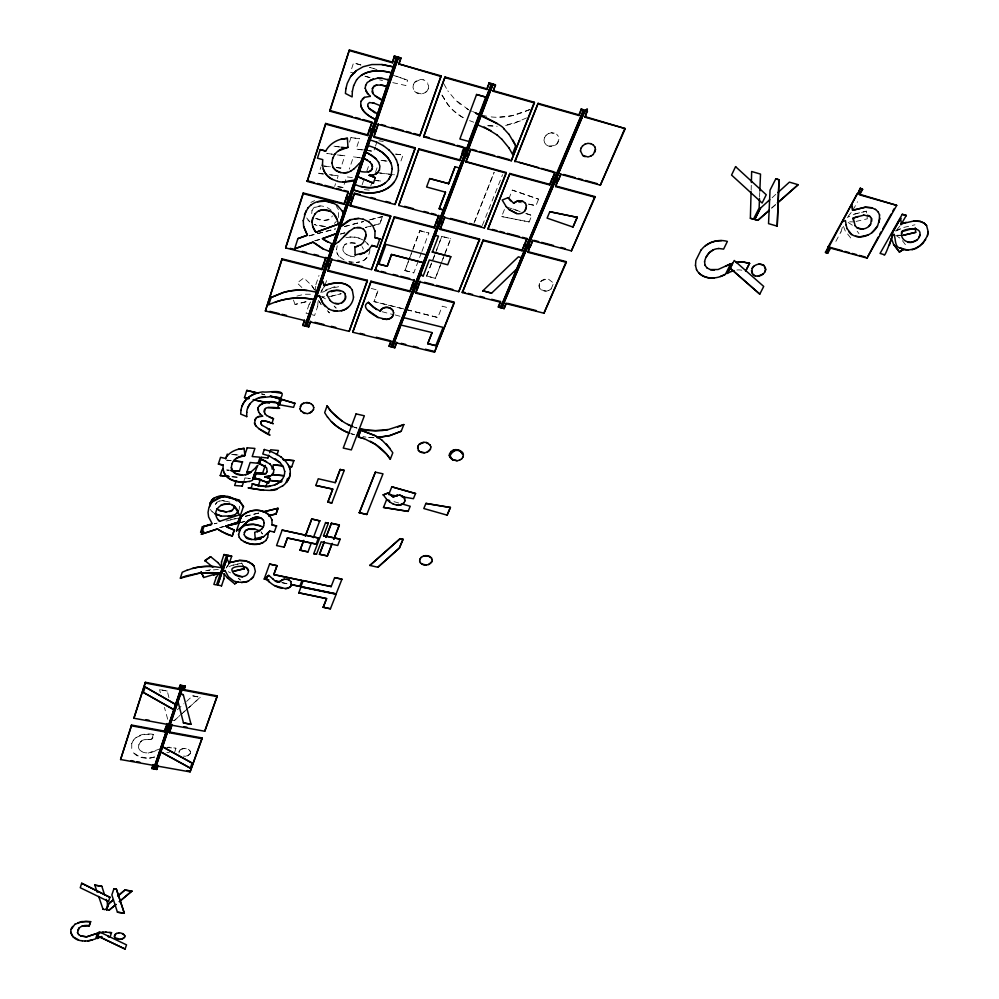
<?xml version="1.0" encoding="UTF-8"?>
<svg xmlns="http://www.w3.org/2000/svg" width="999" height="999" viewBox="0 0 999 999"><rect width="100%" height="100%" fill="white"/><g stroke="black" fill="none" stroke-linecap="round" stroke-linejoin="round"><path stroke-width="0.75" stroke-dasharray="5 3.75" d="M229.246 563.324L226.124 568.044L231.968 565.347L241.858 563.149L231.955 565.496M250.15 478.446L244.93 477.947L250.137 478.596M751.161 190.285L751.298 183.928M239.635 506.218L239.098 509.552M237.375 477.185L230.232 476.635L237.375 477.185L236.463 480.057M218.331 569.38L207.155 570.604M759.577 197.228L759.715 192.47M215.459 504.47L216.883 502.172L215.459 504.32L215.347 506.655M188.961 707.492L200.262 697.265L192.645 695.828L184.977 702.884M192.645 695.828L200.25 697.414M180.082 750.062C183.067 747.414 188.861 747.914 190.547 751.797C189.373 749.1 184.865 747.739 181.793 749.063M179.046 752.884L179.146 751.323M166.596 747.427L176.024 748.276L173.776 747.876M171.528 720.092L174.301 720.604L179.945 715.409M167.27 691.046L159.54 689.597L167.27 691.046L169.118 698.376M167.682 719.23L164.435 707.379M190.547 751.797L190.434 753.508L187.762 755.906M140.584 741.895C144.38 736.55 154.033 743.468 153.396 734.377C146.391 733.154 137.912 734.065 133.416 740.234M151.736 739.435L153.396 734.377M315.359 291.271L315.871 284.503M317.682 306.493L318.194 299.812L321.091 304.345M311.975 210.564L311.725 213.586M343.181 247.128L342.894 250.187L344.205 252.759M138.849 744.73L138.511 747.776L139.66 750.112C144.268 754.582 151.436 752.959 156.556 750.324M413.411 84.54L412.999 87.45L413.898 90.31M428.321 88.861L428.708 85.864L425.911 80.981M131.743 743.456L131.743 750.274M338.424 217.557L338.698 210.652M337.237 245.754L336.451 249.925L337.237 245.617M544.517 137.562L543.98 140.297L544.705 142.994M369.917 249.575C369.705 256.78 363.636 262.537 356.468 262.6M556.955 144.043L559.09 138.911L558.366 136.239M539.348 283.304L539.56 288.137M840.996 232.005L842.944 225.025L845.316 231.106L851.26 238.624M360.839 64.91L353.534 62.862L350.524 72.24L354.895 73.327M323.326 174.038L318.868 173.489L320.954 166.958M334.665 186.413L335.539 183.654M337.3 178.521L338.174 175.749L329.258 174.65M336.288 167.607L340.771 168.144L344.855 155.769L337.375 154.808M349.475 142.133L350.949 137.562L359.603 138.774L350.949 137.562M244.006 480.806L244.93 477.947M343.144 187.475L336.064 186.451L343.144 187.475L346.69 176.835L355.519 178.034M359.353 157.605L353.434 156.868L349.3 169.093M362.05 149.862L356.106 149.101L359.59 138.636M309.153 304.258L306.094 313.249L309.028 313.961M315.871 284.64L318.993 275.474M311.763 314.635L314.598 315.472L317.682 306.356M324.912 285.339L327.61 277.635M362.137 184.877L363.624 180.394M366.77 171.279L369.118 164.473M366.483 150.437L373.701 151.373L375.075 147.253M375.537 146.054L376.898 141.933M370.754 185.951L372.265 181.631M375.437 172.527L377.797 165.597M392.744 82.63L405.844 85.527L407.642 80.207L392.295 74.825M174.276 753.296L176.036 748.126M395.704 154.058L403.084 154.995L400.312 162.762M369.255 219.942L382.417 216.483L379.882 223.751L365.297 227.585M382.417 216.483L379.882 223.751L365.284 227.447M403.908 308.928L374.001 301.498L378.171 290.147L374.013 301.648L403.921 309.078M421.341 252.859L413.811 272.864L404.957 270.617L412.425 250.562M412.962 249.138L419.892 230.644L428.871 232.979L421.89 251.573M404.957 270.617L412.437 250.699M412.962 249.275L419.892 230.644M444.692 254.333L435.352 278.334L426.598 276.111L435.839 251.923M436.388 250.499L441.833 236.351L450.711 238.661L445.229 252.922M426.598 276.111L434.765 254.895M435.314 253.471L441.833 236.351M435.352 278.334L450.711 238.661M473.988 223.127L494.093 172.352M474.575 221.803L494.105 172.49M406.718 309.765L437.837 317.507L442.245 306.181L449.051 308.017M482.342 225.449L502.572 174.65M525.986 213.449L531.793 215.422L529.158 221.94L501.635 216.558L504.495 209.34M508.866 198.776L512.3 190.11L538.661 199.201L512.3 190.11M528.683 204.221L535.963 205.657L538.636 199.063M131.731 743.606L133.429 740.072M835.863 241.396L840.946 231.868M853.021 210.015L857.504 201.798M138.836 744.879L140.597 741.745L143.544 739.822L151.748 739.285M413.424 84.678C415.384 78.534 424.687 77.647 427.822 83.292M428.309 88.724L426.773 91.446L424.275 93.207M311.975 210.714L313.674 207.829C319.068 204.146 326.586 206.256 331.206 210.24M309.153 304.395L310.627 301.948M343.181 247.265L344.892 244.468L347.802 242.969L355.457 243.107M324.463 286.638C312.075 301.386 334.141 283.454 338.686 286.701L327.422 289.26L320.716 292.457L324.463 286.788M315.884 218.381L323.926 220.604L327.672 220.192L330.669 218.681L332.405 215.859M544.542 137.7L546.091 135.152M558.503 141.508C556.555 146.041 550.337 148.102 546.366 144.892M179.133 751.473L180.095 749.912M190.434 753.358L187.775 755.756L183.441 756.28M226.124 568.044L229.233 563.473M551.111 289.023L553.084 284.34L552.41 282.08M848.051 216.446L852.222 211.239M896.652 230.007L900.024 225.861M177.322 709.789L183.891 703.721M334.353 223.376L336.351 221.428M181.069 714.397L185.589 710.364M186.713 709.365L200.262 697.265M174.301 720.604L182.193 713.536M183.329 712.537L187.837 708.503M772.127 197.752L776.71 193.481M771.665 207.992L776.26 203.921M771.715 208.129L776.31 204.058M367.008 257.63L364.011 260.252L356.468 262.462M314.635 290.122L311.7 285.539L303.846 277.922L297.165 282.954L304.458 289.997M414.935 82.118L420.367 79.545L423.339 79.833M426.76 91.309C423.226 95.005 416.458 94.942 413.886 90.172M546.116 135.29L548.526 133.491M540.859 281.306L545.879 279.146M548.801 290.509L551.086 288.886M136.064 737.524L143.656 734.365L153.384 734.527M526.548 117.919L513.411 123.626L505.656 125.462M216.87 502.322L219.418 500.961M310.939 202.397L314.635 200.612M895.741 230.869L903.158 227.572L914.947 224.8M895.791 231.006L903.221 227.71M529.945 109.428C517.345 115.11 503.296 118.844 489.41 116.658M529.97 109.565L511.525 115.884L497.302 117.208M160.527 748.688L148.289 753.059M520.367 120.929L505.631 125.325M554.482 145.579L548.776 146.091M548.551 133.629L551.386 132.717L556.693 134.328M309.19 235.752L335.452 228.846M344.393 226.486L363.411 221.478M309.19 235.889L335.452 228.983M344.393 226.623L363.411 221.628M370.729 219.693L382.43 216.621M314.86 240.697L320.891 239.111M340.497 233.953L344.867 232.804M314.872 240.834L320.891 239.248M340.497 234.103L344.88 232.942M548.776 290.372C544.93 292.507 539.298 290.372 538.848 285.739C539.073 281.031 544.243 277.997 548.576 279.37M296.878 296.104L304.37 294.23L311.863 294.268M329.183 296.691L341.183 293.706L329.183 296.828M856.031 221.428L867.332 218.818L866.42 211.189L854.57 213.986M217.22 523.051L214.248 523.776L217.208 523.201M230.557 519.817L236.476 518.381M245.329 516.233L260.177 512.637M226.099 521.041L237.962 518.169M245.329 516.383L260.177 512.787M219.83 527.472L224.263 526.398M240.472 522.465L244.917 521.391M219.817 527.622L224.251 526.548M240.459 522.614L244.905 521.54M306.193 301.773L295.03 304.445L306.193 301.636M205.657 570.804L211.676 569.418M154.495 756.955C146.691 759.577 135.752 758.129 131.756 750.124M149.613 758.191L154.483 757.105M345.916 237.612L353.858 236.775L361.101 238.636M320.342 205.981L313.674 207.829M219.418 501.111L222.69 500.586L229.857 502.147M323.913 220.467L330.669 218.681M167.707 747.264L169.942 747.24M324.687 296.828L321.69 296.691L325.474 298.726M854.669 221.903L847.152 221.766L852.721 225.449M897.127 235.252L900.087 235.252M897.177 235.389L903.108 235.389M349.9 236.9L357.467 237.512L364.51 240.647M368.843 437.4L374.288 437.599M368.843 437.55L374.3 437.749M183.454 756.131L185.652 756.243M487.899 125.649L495.604 126.061M487.912 125.787L497.165 126.274M546.091 291.071L541.158 289.81M348.901 261.8L353.434 262.2M348.901 261.95L351.923 262.213M324.151 226.273L314.223 224.425M325.699 226.548L317.982 225.861L314.223 224.563M421.316 93.894L415.784 92.358M551.411 132.855L554.233 133.117M226.473 469.967L229.345 470.242L226.473 470.117M233.042 454.483L238.811 455.069M231.606 454.495L238.811 455.219M226.748 460.114L231.056 460.551M226.736 460.264L231.044 460.701M378.833 140.772L383.241 141.421M222.69 500.736L228.671 501.91M321.366 165.672L330.319 166.746M336.288 167.47L340.771 168.144M324.35 166.171L330.319 166.883M146.728 758.104L139.435 756.643L133.441 752.809M362.325 158.104L353.434 156.868M375.674 180.419L381.531 181.144L375.686 180.557M330.756 174.962L338.174 175.749M387.05 161.089L379.695 160.165L387.063 161.226M376.898 172.577L394.48 174.775M379.832 173.077L394.493 174.912M318.856 173.351L323.314 173.901M333.978 146.191L341.483 147.14L332.48 146.129M395.716 154.196L403.084 154.995M363.524 149.925L356.106 149.101M366.471 150.3L373.701 151.373M326.91 153.459L335.889 154.62L326.91 153.596M337.387 154.945L344.855 155.769M350.874 256.156L354.795 256.843M355.457 243.244L351.461 242.682L344.892 244.468M363.012 436.6L365.984 437.1M528.658 204.083L535.963 205.657M518.481 202.21L521.391 202.785M281.98 582.579L289.385 584.115M281.98 582.729L289.385 584.253M379.645 79.858L382.567 80.607M482.567 115.335L486.688 116.209M261.626 393.868L264.598 394.555M261.626 394.018L264.585 394.705M406.705 309.628L437.837 317.507M382.03 311.713L393.768 314.747M395.217 314.972L401.099 316.558M371.241 288.411L378.184 290.284M404.957 270.479L413.811 272.864M426.585 275.974L435.339 278.197M419.905 230.781L428.883 233.117M441.845 236.488L450.724 238.798M365.085 76.174L372.365 78.209M365.097 76.311L372.377 78.347M373.988 68.606L369.605 67.383L376.923 69.568M360.851 65.047L353.534 62.862M394.006 501.66L399.887 503.334M354.008 427.097L356.918 427.947M354.008 427.247L356.918 428.096M351.373 433.728L354.32 434.602M351.386 433.878L354.333 434.74M512.912 208.991L520.167 211.463M507.117 207.143L520.192 211.601M526.011 213.586L531.793 215.422M392.307 74.962L407.642 80.207M477.147 113.486L469.792 110.302M479.77 114.535L469.805 110.439M469.58 120.629L473.726 122.215M346.915 254.683L350.886 256.293M315.884 218.519L319.93 220.03M228.284 571.715L230.569 572.902M548.551 279.233L552.435 282.218M466.321 108.479L468.631 109.69M468.643 109.828L455.257 99.738M321.69 296.84L325.487 298.863M344.093 259.94L339.048 256.343L337.15 253.359M895.641 235.252L901.098 238.898L907.129 246.965M212.2 511.713L214.822 513.598M139.66 749.962L141.933 751.673M344.205 252.61L346.928 254.832M238.249 578.159L240.397 580.057L238.249 578.309M307.892 220.067L309.802 221.716M309.802 221.865L305.931 216.995M364.498 240.509L369.23 245.991M460.339 104.383L455.269 99.863L447.814 90.847M327.31 310.689L329.508 312.912L327.31 310.826M334.116 306.019L336.163 308.142L334.116 306.156M556.668 134.191L558.391 136.364M544.68 142.857L546.391 145.03M210.339 509.49L212.188 511.85M857.179 231.256L858.99 233.641M261.139 531.88L262.462 534.04L261.139 532.03M336.451 206.431L338.436 209.553M311.7 285.389L314.623 289.985M321.091 304.483L318.194 299.812M339.048 256.481L337.163 253.496L336.451 249.787M367.332 243.107L368.606 245.117M443.981 84.041L447.827 90.984M362.088 246.641L363.486 249.25M442.033 95.242L447.989 104.808A59.653 54.458 -17.2 0 0 465.434 118.943M442.02 95.105L447.977 104.67A59.653 54.458 -17.2 0 0 465.409 118.806M241.858 563.149L243.107 565.921M866.42 211.189L854.632 214.123L847.214 217.457M293.444 300.05L295.03 304.445M159.54 689.597L160.352 692.707M529.158 221.94L501.635 216.558M369.243 190.135L360.639 189.223M736.875 270.005A14.923 11.976 -20.9 0 1 742.057 270.254M166.833 752.497A11.963 8.004 2.5 0 1 169.306 752.422"/><path stroke-width="1.5" d="M287.462 537.999L316.134 544.093L287.462 537.999L284.103 547.177L276.573 545.579L282.143 530.107L318.456 538.011L282.143 530.107M327.997 257.904L326.348 263.711L324.101 263.311L325.899 258.067L285.726 247.914L285.726 247.215L303.234 192.982L344.168 203.671A1.311 0.649 20.6 0 0 344.193 204.358L303.234 193.669L303.234 192.982M286.238 482.017L287.512 478.459M284.103 547.177L287.462 537.849M281.281 399.238L279.395 404.895L281.281 399.238L294.98 403.359L281.281 399.375M270.329 396.054L280.02 399.013L270.329 396.191M273.251 579.158C278.371 585.689 281.293 577.984 286.875 579.383M259.128 397.827L272.302 396.528L280.532 397.952M281.98 259.528L281.98 258.828L321.953 268.868A1.286 0.674 20.3 0 0 321.978 269.58L281.98 259.528L265.372 310.976L304.608 320.529L302.922 325.512L304.995 326.011L306.681 320.329M268.606 515.809L276.011 514.01L277.997 508.316L263.149 511.913L277.997 508.316M267.932 407.53C294.917 410.127 267.445 405.357 265.484 408.541L264.098 412.1M272.04 524.987L276.523 525.949L272.04 524.987L271.94 519.83M278.097 404.67L280.032 398.863M277.048 565.634L273.788 574.525L301.998 580.519L273.788 574.675L277.048 565.634L269.593 564.073L264.198 579.058L268.644 579.982M282.58 465.734L273.439 464.822L282.58 465.884M259.528 538.224L263.524 536.813L269.73 531.056L274.288 532.03M269.73 531.056L267.008 534.465M269.593 564.073L277.048 565.784M265.01 420.991L262.225 420.929L260.801 422.177L262.225 420.791C263.861 419.692 283.441 427.472 266.521 421.278M269.131 417.033L273.489 418.731L266.721 415.509M367.807 106.319L367.819 104.121L369.505 102.51L374.363 103.334M261.401 457.342L259.328 463.548L261.401 457.342L267.807 457.992M254.558 422.814C253.596 429.095 286.638 443.419 258.903 428.758M268.694 482.879L254.558 477.897L268.694 482.879L270.155 478.558L264.747 476.723L270.155 478.558M307.005 290.547A50.624 41.946 1.5 0 0 283.054 292.595L271.129 297.477L283.054 292.595A50.612 41.946 1.5 0 1 307.005 290.397L316.608 292.183M267.507 428.646L269.792 429.52L262.075 425.299M273.251 579.308L268.768 575.374L265.871 578.009L269.093 581.93M264.198 579.058L268.644 579.832M256.031 473.563C265.309 474.65 272.802 473.151 256.031 473.563L254.545 478.046M275.225 302.21C287.537 297.677 301.636 296.89 314.036 299.712C298.963 295.766 282.467 298.514 268.756 304.695M265.871 578.009L268.768 575.374M254.046 478.971L256.081 473.014L262.45 473.489L256.081 472.864L254.046 478.833L260.402 479.582L254.046 478.833M265.372 310.976L281.98 258.828M264.31 449.538L269.643 451.073M265.484 408.541L264.211 410.114L264.985 413.936M264.935 466.558C247.24 458.066 266.321 465.746 266.571 468.181M270.03 464.036L261.001 459.065L266.596 461.613M263.536 536.663L255.257 538.561M245.529 474.812C251.161 473.851 262.987 459.815 255.632 467.819M250.874 472.49L246.94 472.102L250.15 462.5L258.029 463.274M252.023 563.811L245.392 560.701L239.56 560.352L228.958 562.749L239.548 560.501L245.392 560.851L249.151 562.025L254.021 566.058L252.023 563.661M254.795 472.877L252.759 478.708M251.124 579.358L253.284 577.06L248.364 581.206L245.13 582.28L237.7 582.217L233.766 580.981L228.371 576.66L225.037 570.516L222.565 571.465L225.037 570.516M585.189 110.09L556.168 178.971L558.516 179.932L560.864 174.363L600.349 185.165L625.262 128.596L585.027 117.22C593.843 92.07 573.726 134.091 585.102 110.377M223.039 468.893L223.127 465.034L218.381 463.998L220.542 457.342L225.437 458.429A22.378 17.408 2.7 0 1 238.436 449.2L244.068 448.376L244.917 455.444L236.638 458.166L233.666 460.726M248.364 581.206L241.521 582.629M277.247 488.561C275.587 494.58 222.64 483.079 263.724 490.359M269.805 486.038C268.743 488.936 240.11 480.232 257.667 485.514C266.059 487.4 276.124 486.588 282.068 479.682M246.029 567.382L248.489 570.604C248.701 579.22 233.953 578.421 231.93 570.117C230.557 566.321 244.98 564.472 247.74 568.856L248.489 570.604M374.862 237.65L379.87 238.936L374.862 237.65L375.012 231.056M583.728 109.977L581.231 109.116L583.728 109.977L555.182 176.823M240.971 410.264L240.697 414.098L246.728 416.558M247.24 447.814L254.907 448.426L252.21 456.543L260.102 457.205L258.029 463.424M233.791 571.278L244.343 568.706L233.791 571.128M246.94 472.102L250.874 472.352M582.629 116.234L556.168 178.971M236.014 481.268L234.64 485.489L242.17 486.101M242.22 504.67C235.614 495.916 247.565 512.837 242.22 504.52M244.068 448.376L238.436 449.35M241.683 455.507L244.568 455.794L241.696 455.357M244.917 455.444C239.835 455.731 233.629 458.578 231.868 464.048M258.654 393.181L246.79 390.422L257.168 392.982M242.457 576.86L234.79 574.363M759.477 198.626L759.14 208.017L753.496 219.131L750.374 218.282L751.073 191.708M751.385 182.505L751.648 171.491L760.514 174.101L759.827 191.059M239.448 517.807L237.562 523.326L225.662 526.311L238.137 522.177L243.406 506.605M233.928 460.851L242.532 461.875L233.916 461.001M248.913 398.676L244.48 397.515L248.913 398.539M238.099 581.568L234.665 583.841L236.963 582.18M263.486 520.429L261.626 518.381C251.036 512.824 244.305 527.197 236.438 530.831M226.973 496.978C257.105 506.381 226.298 494.118 220.03 497.652C199.013 509.74 218.381 496.216 223.389 497.115M237.824 511.001C230.519 494.88 206.468 508.866 219.605 521.341L239.46 514.822L234.39 506.431L232.105 505.044M237.562 523.326L225.737 526.036M230.769 470.517L239.373 471.341L230.781 470.379M238.137 522.177L225.662 526.161L234.278 530.119L232.268 536.038L226.673 534.253L217.457 529.02L201.386 534.203L217.47 528.871L221.528 531.63L232.268 536.038M231.706 556.168L227.847 555.369L231.706 556.168L229.233 563.473M234.278 530.119L226.91 527.11M229.683 511.675L232.28 510.339L226.373 512.025L219.193 510.477L216.658 508.691M124.75 937L124.813 935.588M226.648 555.119L223.976 554.557L226.648 555.119L216.508 584.939L213.873 584.403L216.271 577.197M226.973 558.603L228.958 562.899M229.283 503.946L221.166 504.732M157.942 765.421L156.768 769.455L155.045 769.143L168.831 728.259L170.767 728.646L171.94 725.224L204.745 731.256L217.282 695.891L183.966 689.597L185.19 686.038L183.404 685.701L169.018 728.321L170.105 724.125L170.192 724.899M227.847 555.369L217.695 585.039L221.503 585.814M227.273 454.058L225.699 458.903M224.138 573.813L227.572 578.209M220.454 573.926L213.386 572.689L200.599 572.777L186.026 575.923L180.369 578.159L200.587 572.927L213.386 572.839L220.454 573.926L222.477 567.882L213.836 566.558A45.067 32.83 2.7 0 0 192.645 568.344L187.063 570.317M217.869 562.462L221.328 566.895M778.983 179.67L777.21 226.149L768.543 223.639L770.029 190.172L775.836 178.784L779.033 179.808L777.21 226.149M218.169 519.667L219.605 521.341M228.796 476.486L220.242 475.499L228.808 476.348M222.165 469.705L220.23 475.649M217.695 585.039L227.847 555.519M223.127 465.034L218.381 464.135M345.916 88.499L345.417 93.444L352.135 96.928L352.347 91.234M221.316 567.045L221.541 561.725M223.926 578.921L224.151 573.663M204.745 731.256L217.282 695.891M202.048 738.711L202.085 737.961L169.418 731.992L170.579 728.583L169.368 732.742L202.048 738.711L190.072 771.89L157.892 766.171L156.768 769.455M210.639 556.693L204.882 560.714L210.639 556.693L217.857 562.612M555.706 180.082C544.705 202.098 564.06 163.561 555.694 186.588L595.017 197.265L571.403 250.874L532.804 240.722L530.569 246.004L528.296 245.08L555.794 179.795M233.716 508.391L233.841 505.856M553.359 185.639L528.296 245.08M554.358 179.72L551.923 178.896L554.358 179.72L526.873 245.042L524.6 244.106L526.923 238.511L522.415 237.325M192.083 763.049L162.525 746.753L192.083 763.049L190.31 768.119L160.802 751.91L190.31 768.119M218.194 573.176L203.734 577.509L201.136 571.84M203.559 531.555L200.599 532.267L203.571 531.406M191.034 724.287L183.479 722.901L191.034 724.287L183.292 694.667L180.532 694.155L183.292 694.667M190.072 771.89L202.085 737.961M211.288 524.487L202.385 526.798L211.276 524.637M526.436 205.619L525.174 210.552M168.856 723.9L168.943 724.675L181.993 685.426L180.207 685.089L178.946 689.397L145.267 683.041L133.903 718.231L167.045 724.325L165.884 727.747L167.632 728.071L181.993 685.426M182.005 689.984L182.043 689.235L182.143 690.009M178.022 701.598L183.479 722.901M322.477 164.56L322.752 159.615L317.432 158.192L320.217 149.588L325.711 151.061A25.337 22.602 -0.2 0 1 340.959 139.223L347.377 138.224L347.977 147.365L338.449 150.799M167.482 732.392L167.532 731.643L167.62 732.417M168.943 724.675L168.981 723.925M244.256 534.84L244.393 532.417L245.816 530.332L248.339 529.145L255.12 529.195L258.591 530.432M160.065 750.174L154.808 765.621L167.058 729.145M527.847 246.129C517.42 266.908 535.814 230.507 527.909 252.31L566.346 262.35L543.943 313.211L506.193 303.671L504.07 308.679L501.848 307.779L527.947 245.816M160.514 748.838L167.445 728.009M525.624 251.386L501.848 307.779M526.535 245.779L524.163 244.992L526.535 245.779L517.007 268.694L491.595 293.157L482.729 290.759L491.595 293.157M155.045 769.143L167.532 731.643M154.945 765.646L154.995 764.897M145.267 683.041L145.33 682.292L178.983 688.648L180.207 685.089M125.062 949.05L97.777 936.001L125.062 949.05L126.536 944.879L99.201 931.755L97.777 936.001M145.142 686.975L175.812 704.545L145.142 686.975L143.406 692.444L174.026 709.777L143.406 692.444M119.343 901.722L131.88 891.108L124.95 889.997L117.957 895.891M124.338 913.286L116.408 889.222L113.898 888.823L111.851 894.917L117.445 912.199L124.338 913.286L116.408 889.222M117.944 896.041L124.95 889.997M117.445 912.199L124.351 913.136M133.903 718.231L145.33 682.292M491.633 299.3L500.449 301.536L498.226 306.868L500.462 307.767L517.007 268.694M131.456 725.811L131.518 725.062L164.535 731.093L165.697 727.684L164.485 731.842L131.456 725.811L120.579 759.527L153.084 765.309L151.96 768.593L153.684 768.905L154.857 764.872M113.898 888.823L116.396 889.372M110.09 936.95L108.079 936.488L110.09 936.95L111.526 932.691L105.956 932.154M111.526 932.691L109.465 932.517M695.491 265.472L695.866 260.452L701.173 249.775M77.485 932.679L79.196 927.721M115.946 904.42L109.103 910.139L106.568 909.889L108.629 903.745L113.299 899.812M120.579 759.527L131.518 725.062M81.668 883.241L109.94 897.327L81.668 883.241L80.257 887.724L108.504 901.435M106.568 909.889L108.629 903.745M109.103 910.139L115.934 904.57M267.22 471.715L266.571 468.032M106.131 899.375C108.367 902.047 107.942 911.762 103.072 909.19M80.694 935.813L86.513 936.787L97.477 933.253L86.501 936.937L80.682 935.963L78.596 934.44M101.836 886.288L94.805 885.164L101.836 886.288L104.683 895.166M96.816 938.398C103.384 923.888 91.808 943.156 99.438 937.349M361.026 101.199C359.041 110.34 368.606 116.334 375.699 119.618C369.605 116.458 362.425 112.388 360.676 105.07M81.793 926.285L89.223 925.786L90.584 921.627L81.768 921.565L74.95 924.337M89.223 925.786L90.584 921.627M273.476 472.839L273.788 469.617L272.54 466.645M468.556 155.407L470.741 149.713L511.251 160.789L534.44 102.922L493.144 91.246L495.554 84.965L493.119 83.953L466.383 154.82C472.402 157.33 465.259 152.185 466.383 154.82M491.583 83.841L489.035 82.954L491.583 83.841L464.672 154.358C457.055 154.733 470.404 139.098 462.5 153.759M299.975 408.853L301.448 404.52L303.559 403.146M313.486 409.702L313.723 407.355M258.179 407.679L258.604 412.187M257.917 410.04C256.069 400.686 285.027 397.677 276.985 408.491M466.071 161.925L506.281 173.177L484.315 227.972L444.73 217.57L442.657 222.964L440.372 221.853L442.582 222.278A1.299 0.637 22 0 1 442.657 222.964M465.946 162.225L468.244 156.256L465.859 155.282L440.547 222.415M464.36 155.195L461.875 154.345L464.36 155.195L438.873 221.978L436.75 221.416A1.299 0.637 22 0 1 436.675 220.729L438.736 215.322A1.299 0.637 22 0 0 438.811 216.009L436.75 221.416M379.383 170.292L379.907 166.171L378.646 162.3M420.079 281.893L458.766 291.671L479.607 239.71L440.184 229.42L442.245 224.051A1.299 0.637 22 0 0 442.17 223.351C438.461 219.93 439.073 230.744 437.837 228.134L416.046 286.488L418.119 287.013L420.079 281.893A1.261 0.649 21.9 0 0 420.017 281.181L418.057 286.313A1.261 0.649 21.9 0 1 418.119 287.013M438.586 222.752L436.338 222.502A1.299 0.637 22 0 1 436.276 221.803L438.586 222.752L414.41 286.076L412.337 285.552A1.261 0.649 21.8 0 1 412.287 284.852L414.235 279.72M231.868 463.898L231.331 467.769L232.38 470.941C236.95 476.461 245.604 476.273 250.911 471.915M284.715 471.341C284.965 477.597 280.494 482.879 274.8 484.952M365.209 88.362L365.622 85.352M414.16 286.788L411.95 286.576A1.261 0.649 21.8 0 1 411.9 285.876L414.16 286.788L391.196 346.94L388.986 346.054L390.984 340.859M394.817 347.814L396.678 342.944L434.515 352.16L454.308 302.809L415.771 293.132L417.732 288.037A1.261 0.649 21.9 0 0 417.669 287.325C414.086 284.028 414.61 294.493 413.486 291.87L394.455 341.695L392.794 347.327L394.817 347.814L394.767 347.103M416.046 286.488L415.984 285.789M393.594 312.662L393.269 315.047A7.293 6.106 -3.2 0 1 386.351 319.468L378.146 317.445L368.394 310.539M209.528 506.643L210.052 503.146M392.794 347.327L392.744 346.603M345.816 295.991C345.941 304.071 334.777 306.281 330.219 300.449M331.918 163.199L332.717 158.229M392.182 168.544L391.183 174.725L388.711 179.445M417.944 446.029L418.331 450.249C421.316 454.333 428.296 453.346 430.469 448.951M417.607 448.289C417.57 442.882 424.488 440.796 428.521 443.481M238.536 534.69L240.734 528.259L243.294 526.173M312.737 218.132C311.226 223.027 312.699 228.384 315.859 232.317L338.611 224.013L315.859 232.317M312.05 222.302L312.737 218.269L314.972 213.886M430.831 446.853L430.482 449.1L427.11 452.26M419.642 561.038L419.967 558.99M263.636 525.998L264.186 522.814M267.607 537.487L268.182 534.103M449.675 453.321L449.3 455.419L451.61 459.065M432.217 559.69L431.893 561.725L428.671 564.572M450.212 456.256C450.174 450.025 459.403 448.351 462.699 453.034M463.024 457.018L463.386 454.82M879.882 218.331L877.509 226.136L871.677 232.942M879.22 222.24L879.532 214.835M396.953 56.993L394.355 56.081L396.953 56.993L374.413 123.364L374.375 122.69M398.776 64.56L401.036 58.142L398.551 57.118L374.001 129.633L376.223 130.245L378.234 124.4L419.805 135.777L441.121 75.899L398.726 63.899L441.196 76.561M289.847 468.681C291.658 475.349 287.874 482.017 282.655 485.989M290.359 473.039L289.548 477.185L286.838 482.13M303.259 220.704L306.019 210.851M366.096 234.815L363.536 242.332L361.001 244.805M365.322 238.848L366.096 234.952L365.447 231.531M372.003 130.032L369.618 129.708A1.349 0.624 20.8 0 1 369.58 129.033L372.003 130.032L348.738 198.189L346.441 197.752A1.324 0.649 20.6 0 1 346.416 197.065L348.301 191.533L343.893 190.372M354.395 193.818L394.992 204.495L415.234 148.451L373.838 137.213L375.824 131.406A1.349 0.624 20.9 0 0 375.786 130.732C371.79 127.048 372.615 138.449 371.403 135.876L350.337 198.776L352.497 199.338L354.395 193.818A1.324 0.649 20.7 0 0 354.495 193.331M374.001 129.633L373.963 128.958M331.83 259.565L371.478 269.593L390.659 216.483L350.237 205.931L352.123 200.449A1.311 0.649 20.6 0 0 352.098 199.75C348.239 196.216 348.976 207.23 347.877 204.633L327.909 264.273L330.032 264.81L331.83 259.565A1.286 0.662 20.4 0 0 331.98 259.265M350.337 198.776L350.299 198.077L352.472 198.651A1.311 0.649 20.6 0 1 352.497 199.338M348.389 199.126L346.066 198.851A1.324 0.649 20.6 0 1 346.041 198.164L348.389 199.126L338.374 228.209M927.397 235.577L928.183 231.855L927.459 235.714L923.001 243.294L916.071 248.501L907.904 250.15L899.912 247.864L903.87 249.675L907.904 250.15M580.469 150.961L581.006 148.114M246.728 412.437C247.165 402.834 256.418 396.928 265.322 396.516M310.414 321.94L349.163 331.381L367.37 280.981L327.884 271.054L329.67 265.846A1.286 0.674 20.4 0 0 329.645 265.147L327.41 264.747L306.631 326.411L308.703 326.91L310.414 321.94A1.249 0.687 20.1 0 0 310.402 321.228M328.184 258.654L348.214 198.739M327.909 264.273L327.884 263.561M397.327 176.111L398.476 170.617M593.294 154.52L595.454 149.313L594.792 146.803M594.917 152.11L595.479 149.45M326.024 264.585L323.751 264.36A1.286 0.674 20.3 0 1 323.738 263.661L326.024 264.585L306.855 321.079M306.631 326.411L306.618 325.699M352.36 91.359L353.646 85.564M353.534 296.99C352.884 303.596 347.952 309.403 341.421 310.839M240.971 410.402C241.983 402.485 247.977 396.166 255.332 393.481M182.105 685.826L180.157 685.838M167.557 728.408L165.647 728.433M345.929 88.636L347.19 83.454L350.649 76.448L356.044 70.792L363.161 66.733L371.84 64.535L381.868 64.535L393.693 66.933L381.868 64.535M764.972 271.903L765.684 269.505L763.76 265.247L758.965 263.961M889.335 245.367C899 215.272 884.689 260.339 884.053 254.633L880.069 253.421L902.284 214.285L906.318 215.547L902.284 214.285M346.441 197.752L348.326 192.22L307.192 181.406L325.662 123.451L367.607 134.853A1.349 0.637 20.8 0 0 367.644 135.527L325.686 124.126L325.662 123.451M373.701 124.101L372.365 129.033L370.017 128.546L372.015 122.702L329.87 111.176L329.845 110.502L349.388 49.95L392.382 62.113L394.468 55.956M285.726 247.914L303.234 193.669M307.192 181.406L325.686 124.126M329.87 111.176L349.388 49.95M180.369 578.159L182.23 572.252L187.075 570.167M268.756 304.832L271.141 297.34M704.582 261.75C705.744 254.945 711.276 248.876 718.431 248.576M200.599 532.267L202.397 526.648M244.468 397.652L246.79 390.422M201.373 534.353L203.946 526.336L212.225 523.763L208.604 516.933L208.042 512.437L208.891 507.667L211.925 502.26M323.164 249.026L313.037 242.195L294.605 248.863L297.902 238.611L307.392 235.215L303.646 226.511L303.246 220.567M239.373 471.341L242.545 461.725M244.568 455.794L247.24 447.664M242.17 486.238L243.544 482.017M221.528 561.875L223.976 554.557M151.96 768.593L153.134 764.56M167.095 723.576L165.884 727.747M304.183 321.066L302.909 324.8A1.249 0.687 20.1 0 0 302.922 325.512M321.953 268.868L323.738 263.661M344.168 203.671L346.041 198.164M367.607 134.853L369.58 129.033M371.965 122.028L369.98 127.872A1.361 0.624 20.8 0 0 370.017 128.546M321.978 269.58L323.751 264.36M344.193 204.358L346.066 198.851M367.644 135.527L369.618 129.708M349.413 50.612L392.432 62.762L394.53 56.618M232.268 535.889L234.29 529.97M329.383 251.398L331.968 243.669L329.383 251.398L323.152 248.888L313.037 242.058L294.605 248.863M324.076 269.405L325.861 264.186M370.317 134.003L371.803 129.645M395.067 61.526L396.753 56.606M97.477 933.253L95.592 938.885L87.862 941.12M153.684 768.905L154.97 765.271M167.632 728.071L168.968 724.3M304.995 326.011L306.843 320.716M306.843 320.367L323.788 270.766M326.236 263.848L328.172 258.304M328.172 257.942L337.887 229.633M348.614 198.326L350.661 192.495M372.252 129.158L374.388 123.027M108.491 901.585L109.952 897.177M257.23 466.146L252.435 480.344L249.3 481.555M268.306 433.891L269.805 429.37M271.928 423.289L273.489 418.581M280.532 398.089C288.074 387.787 267.145 393.156 262.862 391.87C254.046 392.994 244.955 397.689 241.895 406.543M350.674 192.844L369.817 135.452L370.03 136.176M374.413 123.364L394.655 62.75L394.88 63.461M170.105 724.125L182.043 689.235M167.507 732.017L168.831 728.259M182.018 689.61L183.404 685.701M222.565 571.465L226.985 558.453M236.426 530.968L241.296 516.645C248.813 507.829 267.457 507.342 271.94 519.98M251.111 488.074L252.535 483.791M259.365 463.961L261.001 459.065M264.31 449.4L262.774 454.008L268.631 455.744M306.468 326.011L325.587 269.78M325.587 270.13L327.535 264.61M327.734 263.873L347.877 204.633M347.889 204.982L349.925 199.188M350.149 198.389L371.403 135.876M371.428 136.214L373.564 130.12M373.813 129.246L396.278 63.212M396.303 63.536L398.551 57.118M171.99 724.475L170.767 728.646M309.977 322.477L308.691 326.198A1.249 0.687 20.1 0 1 308.703 326.91M328.309 269.056L329.645 265.147M330.007 264.098L331.805 258.866M350.237 205.931A1.311 0.649 20.6 0 0 350.212 205.245L352.098 199.75M352.472 198.651L353.896 194.505M374.288 135.077L375.786 130.732M378.184 123.726L376.186 129.57A1.349 0.624 20.9 0 1 376.223 130.245M399.138 62.675L400.824 57.767M217.245 696.64L183.928 690.346L185.19 686.038M221.503 585.963L223.926 578.771M258.142 486.126L260.402 479.445M262.45 473.638L265.259 465.372M267.807 458.141L268.743 455.257M269.693 452.672L270.642 449.787L278.434 450.499L276.985 454.795M265.796 486.875L267.607 481.53M272.015 469.031L273.439 464.822M279.395 404.745L293.581 407.342L294.967 403.221M373.414 183.242L357.667 176.661L373.414 183.242L375.299 177.71L369.28 175.275L375.299 177.71M288.686 466.496L291.733 466.795L293.881 460.639L283.179 459.565M276.011 514.01L277.997 508.454M274.288 532.18L276.536 525.799M376.998 246.928L371.903 245.479L376.998 246.928L379.87 238.798M327.859 270.354L367.332 280.269L349.163 331.381M350.212 205.245L390.609 215.796L371.478 269.593M373.788 136.526L415.172 147.765L394.992 204.495M419.805 135.777L441.121 75.899M370.954 281.181L370.991 281.893L410.015 291.683A1.261 0.662 21.8 0 1 409.952 290.984L370.954 281.181L352.722 332.242L391.021 341.571L389.173 346.441M412.337 285.552L414.298 280.432L375.112 270.517L394.318 216.758L434.228 227.185A1.299 0.637 22 0 0 434.29 227.884L394.368 217.457L394.318 216.758M461.988 154.221L459.827 159.902L418.968 148.801L398.713 205.469L438.811 216.009M489.148 82.83L486.863 88.836L445.005 76.998L423.626 136.826L464.672 148.052M352.722 332.242L370.991 281.893M375.112 270.517L394.368 217.457M398.713 205.469L418.968 148.801M423.626 136.826L445.005 76.998M827.684 253.321L825.486 252.098L827.684 253.321L830.531 248.114L867.007 258.092L896.727 205.357L859.615 194.855L862.649 189.273L860.326 188.162L857.629 194.293L860.326 188.162M352.759 426.698C342.382 422.54 333.154 415.234 327.073 405.844L324.663 412.662L327.535 417.182M391.533 254.57L423.501 262.737L391.521 254.433L387.225 266.308L378.833 264.186L385.964 244.405L426.448 254.82M387.225 266.308L391.521 254.433M344.218 470.342L331.818 502.984L327.847 502.11L332.754 489.185L315.834 485.452L318.256 478.771L335.227 482.679L340.184 469.443L344.218 470.492L340.197 469.592M429.72 178.584L448.676 183.654L429.72 178.584L426.585 187L445.504 192.183L439.185 208.828L443.618 209.99L439.173 208.691L445.504 192.183M830.531 248.114L830.269 247.427L827.434 252.635M311.213 543.294L308.004 551.91L300.062 550.224L303.246 541.595M305.357 535.951L311.725 518.993L319.78 520.879L311.725 518.993M300.062 550.224L303.771 540.334M305.369 536.088L311.725 519.13M857.342 193.918L828.171 246.853L828.571 247.59L825.736 252.784M356.131 413.748L343.244 448.064L351.348 449.9L364.348 415.796L356.144 413.898M476.585 94.518L459.865 138.998L468.931 141.483L485.789 97.103L476.585 94.518L485.789 97.103M313.349 537.649L319.767 520.729M327.847 502.11L332.754 489.035L315.834 485.452M340.184 469.443L335.227 482.679M455.082 166.758L448.676 183.654L455.082 166.758L459.59 167.982M409.952 290.984L411.9 285.876M434.228 227.185L436.276 221.803M410.015 291.683L411.95 286.576M434.29 227.884L436.338 222.502M419.031 149.475L459.902 160.577L462.062 154.895M445.092 77.66L486.963 89.498L489.248 83.491M393.007 341.346L391.196 346.94M412.025 291.496L412.237 292.245L413.961 286.401M414.41 286.076L415.821 281.531M436.338 227.735L436.575 228.471L438.386 222.365M439.31 219.93L440.859 215.871M461.988 160.489L462.237 161.214L464.148 154.808M465.122 152.248L466.758 147.964M489.073 89.46L489.348 90.172L491.358 83.454M290.871 584.565L299.762 586.401L301.998 580.382M393.169 341.383L412.175 291.533M416.471 280.282L416.533 280.994L436.501 227.784M441.021 215.921L461.6 161.988M466.933 148.014L479.745 114.398M480.282 113.024L488.723 90.884M316.134 544.093L318.456 537.862M331.156 586.563L334.64 577.647L341.958 579.17L336.126 593.906L300.924 586.638L303.172 580.619L331.156 586.563L303.172 580.619M397.614 427.11L403.833 424.55L387.862 429.695L381.93 430.581L368.444 430.581L361.101 429.158L358.554 435.839M298.751 592.956L300.961 586.987L336.176 594.255L330.419 608.791L323.177 607.317L326.598 598.526L298.751 592.807L326.611 598.676L323.177 607.317M340.135 539.185L323.564 535.626L340.135 539.185L337.724 545.491L321.191 541.82L316.471 554.283L313.748 553.708L325.587 522.577L328.346 523.314L325.587 522.577M364.123 438.698L358.341 437.025L360.889 430.207L375.549 435.751L381.568 439.835M392.619 346.928L413.486 291.87M413.524 292.22L415.596 286.813M415.859 286.101L437.837 228.134M437.874 228.471L440.059 222.802M440.347 222.028L463.524 160.901M463.573 161.251L465.859 155.282M466.171 154.433L490.646 89.91M490.709 90.235L493.119 83.953M395.242 345.879L396.64 342.232L396.678 342.944M416.196 291.146L417.669 287.325M440.184 229.42A1.286 0.637 22 0 0 440.122 228.721L442.17 223.351M442.582 222.278L444.655 216.87M468.032 155.869L465.859 161.538L506.168 172.49L506.281 173.177M468.456 154.733L470.641 149.026M493.144 91.246L495.329 84.59M323.564 535.776L328.346 523.164M423.276 275.824L420.229 274.912L423.276 275.824L429.308 259.927L447.739 264.797L450.824 256.755L432.342 251.998L450.824 256.755M432.355 252.135L438.486 236.164L435.414 235.364M332.255 543.356L327.347 555.993L319.48 554.333L324.35 541.52M325.974 537.3L331.393 523.239L339.36 524.962L333.903 539.148M319.48 554.333L324.363 541.67M325.986 537.45L331.393 523.239M327.347 555.993L331.705 544.617M333.891 538.998L339.36 524.962M918.905 237.362C924.5 226.523 907.704 227.535 901.697 231.531C899.1 244.33 917.919 246.004 920.079 234.665M359.328 512.699L375.387 472.14L382.992 473.838L366.808 514.485L359.328 512.699L366.808 514.485M359.328 512.849L375.387 472.14M403.946 317.694L443.081 327.372L435.764 345.654L427.734 343.693L432.067 332.567L401.123 325.087M427.734 343.693L432.08 332.717M377.147 437.662L389.86 435.626L401.223 431.243L403.833 424.55M358.341 437.025L364.123 438.561L375.674 444.555L386.825 454.42L390.272 459.303L392.819 452.759L386.388 443.993M508.816 147.652L512.425 154.171L515.709 145.767L512.937 140.097M434.515 352.16L453.658 303.509M440.122 228.721L479.508 239.011L458.766 291.671M506.168 172.49L484.315 227.972M493.031 90.584L534.315 102.26L511.251 160.789M498.439 307.255L500.549 302.235L462.312 292.57L483.129 239.96L522.04 250.112A1.274 0.624 23.3 0 0 522.152 250.811L483.216 240.647L483.129 239.96M552.022 178.759L549.687 184.315L509.865 173.489L487.937 228.921L527.035 239.198L524.812 244.493M581.331 108.991L578.858 114.848L538.111 103.322L514.847 161.126L554.957 172.74L552.622 178.334L554.757 178.421M462.312 292.57L483.216 240.647M487.937 228.921L509.865 173.489M514.96 161.801L538.111 103.322M401.361 503.758L410.202 506.268L408.129 511.376L383.516 507.43L386.638 499.575L389.598 500.561M391.82 486.825L415.522 493.531L391.82 486.825L388.673 494.555L397.415 496.116M401.773 496.678L413.436 498.701L415.522 493.531M522.04 250.112L524.25 244.855M554.832 172.065L552.622 178.334M522.152 250.811L524.363 245.554M509.977 174.176L549.812 184.99L552.147 179.445M538.236 103.996L579.008 115.522L581.468 109.653M304.433 214.748L308.129 207.667M524.213 251.348L526.323 245.392M551.798 184.89L553.546 180.719M581.168 116.134L583.491 109.603M502.734 302.784L523.663 252.123M529.27 239.785L551.96 184.927L552.085 185.614M557.242 173.364L580.581 116.945M369.905 565.422L377.872 567.257L399.4 547.927L403.034 539.298L400.124 538.661L369.905 565.422L400.124 538.661M500.462 307.767L502.684 302.435M526.873 245.042L529.208 239.448M554.732 178.908L557.18 173.027M377.872 567.257L399.4 548.076L403.034 539.298M502.047 308.179L503.908 302.41L504.17 303.159M528.508 245.467L530.469 239.435L530.744 240.172M556.393 179.358L558.453 173.052L558.753 173.789M506.093 302.959L504.07 308.679M527.909 252.31L530.007 246.366M532.692 240.022L530.569 246.004M556.156 184.528L557.904 180.369M560.739 173.676L558.516 179.932M585.027 117.22L587.35 110.702M425.911 503.409L423.813 508.528L447.115 515.147L450.399 507.43L425.911 503.409L450.424 507.579M549.812 211.726L577.197 217.345L549.812 211.726L547.09 218.119L572.951 227.073L577.197 217.345L572.951 227.073M450.399 507.43L447.115 515.147M565.596 263.062L543.943 313.211M555.694 186.588L555.569 185.914L594.867 196.578L571.403 250.874M624.462 129.346L600.349 185.165M735.601 166.583L731.555 175.062L762.137 203.034L766.233 194.755L735.651 166.721M525.149 210.414L526.298 208.117M718.393 248.439L723.613 249.126L727.384 241.408C717.931 238.798 707.217 242.045 701.211 249.912M353.646 85.702L356.631 79.683M698.838 272.989C706.043 279.845 717.344 279.058 725.449 274.275L730.656 263.811L725.311 266.383M754.72 219.343L760.526 207.942L754.769 219.48L757.916 220.354L769.417 210.165L757.866 220.217L754.769 219.48M727.309 273.414L732.379 263.237L727.309 273.414L731.28 271.391M730.344 268.331L734.228 260.477L763.711 286.438L759.777 294.118L730.344 268.331L759.777 294.118M404.945 500.811L404.033 502.734A6.693 5.145 -3.5 0 1 396.703 505.207L393.306 503.971M253.284 577.21L255.369 571.465L254.021 565.921M72.652 926.41C67.12 933.253 74.987 940.933 82.205 940.721M71.204 929.32L74.975 924.187M749.55 263.324L745.604 271.191L749.55 263.324L742.532 261.788L736.051 262.362M332.717 158.366L334.94 153.958M391.171 174.588C386.001 189.161 366.808 190.272 355.07 184.415M210.04 503.296L211.688 500.037L214.261 497.902M397.315 175.974C391.121 193.631 368.506 196.391 353.234 189.748C366.333 194.73 384.465 194.693 393.981 182.342M247.652 408.104L250.062 403.571M262.188 528.721L263.636 525.849M237.412 512.674L238.536 510.589M825.461 252.397L828.321 246.89M828.571 247.59L857.204 193.581M862.324 188.724L859.34 194.181L896.727 205.357M239.073 531.431C242.994 522.39 255.732 522.852 263.037 527.247M365.634 85.489L367.195 82.517L373.301 78.859M361.039 101.324L364.323 97.34L370.329 96.316M265.909 540.534L267.607 537.337M878.158 237.125L867.007 258.092M879.682 234.415L881.205 231.718M882.729 229.008L891.108 214.136M892.631 211.438L894.142 208.729M891.008 235.102L900.648 218.119L891.058 235.24C897.452 230.969 892.669 246.928 899.962 248.002M900.886 224.862L906.268 215.409M379.383 170.155L375.749 174.438M255.744 418.131L254.545 422.964L255.994 425.974M254.72 419.992L257.48 416.87L259.84 416.146M272.327 474.725L273.476 472.689M77.685 930.319C79.458 925.748 84.94 924.949 89.236 925.636M300.212 406.63C301.985 402.659 307.555 401.323 311.064 403.796M310.102 413.062L313.486 409.553M500.449 301.536L500.549 302.235M581.043 148.252L582.604 145.729M526.923 238.511L527.035 239.198M216.271 577.347L219.355 572.677M244.393 532.567L245.816 530.481L248.339 529.295L255.12 529.345M232.28 510.489L233.729 508.241M549.687 184.315L549.812 184.99M169.368 732.742L169.418 731.992M376.735 85.077L373.901 86.364L372.352 88.599L373.039 93.544M372.365 88.736L373.913 86.501C376.036 82.055 399.288 89.748 380.557 84.815M164.535 731.093L164.485 731.842M877.447 225.999C872.477 236.164 857.067 241.371 848.938 231.955M183.928 690.346L183.966 689.597M706.031 257.28L709.253 252.685L713.511 249.775M587.499 111.364L585.339 110.752M450.586 454.17L453.971 451.024M178.983 688.648L178.946 689.397M450.986 451.473L449.313 455.556L450.037 457.517M461.7 458.891L463.012 456.88M115.272 934.115L114.398 936.7L115.21 937.886L120.504 939.247M114.435 935.414L116.796 933.291M578.858 114.848L579.008 115.522M124.763 936.862L122.402 938.985M912.087 249.862L919.704 246.154L925.673 239.573M419.98 559.14L421.178 557.317M431.88 561.575C429.682 565.571 423.114 566.533 420.342 562.649M360.202 171.328C359.378 171.403 369.081 173.302 370.929 170.567L372.352 168.619M368.256 171.89L370.941 170.704L372.365 168.756L371.815 164.023M438.873 221.978L438.798 221.278M753.77 266.184L752.097 268.331L751.91 273.177M752.147 268.469C754.32 264.41 759.939 262.762 763.81 265.397M371.903 245.479L368.668 249.787L364.61 252.759L360.015 254.533M856.917 227.597C861.575 230.644 868.069 228.796 870.641 223.913M868.73 226.561L870.691 224.051L871.515 218.494M266.034 473.226L267.22 471.565M378.159 317.595C373.676 314.935 359.365 307.143 368.381 302.335L373.214 307.23L380.107 311.039C382.654 306.343 390.01 306.231 392.907 310.589M459.827 159.902L459.902 160.577M464.672 154.358L462.412 153.084M486.863 88.836L486.963 89.498M279.508 582.117L282.43 579.67L284.515 579.195M350.661 76.573L356.044 70.917M359.453 163.574L361.351 161.601M392.382 62.113L392.432 62.762M338.811 241.783L349.088 231.318M344.018 236.563L349.088 231.456L354.37 227.872M308.142 207.804L310.789 205.057M353.871 169.006L359.453 163.436M356.631 79.82C364.835 69.381 379.945 69.368 391.596 72.902C382.005 70.367 370.229 69.505 361.263 75.375M482.742 290.909L518.419 256.805L521.69 257.779M334.94 154.096C338.074 150.112 343.219 147.715 347.977 147.365M240.272 528.496C246.054 523.526 252.972 513.711 261.626 518.531M262.188 528.571L257.455 531.893M760.576 208.079L769.767 199.675M777.909 192.582L789.422 182.13L798.151 184.703L777.459 203.034M777.409 202.897L798.151 184.703M108.616 903.895L113.287 899.962M119.356 901.573L131.88 891.108M314.985 214.023C321.253 205.994 334.465 209.902 336.975 219.405M211.676 500.187C216.683 494.942 224.825 495.192 231.169 497.552M234.84 514.797L237.425 512.524M265.909 540.384C259.34 546.74 247.715 545.154 241.084 539.61M362.287 99.088L364.335 97.465M259.453 405.656C264.173 401.348 271.216 401.885 277.035 403.047M377.972 172.59L372.802 175.349L369.28 175.412M341.67 303.034L345.379 298.876L345.067 293.556M506.306 206.805L502.197 200.037L508.179 197.652L513.661 203.272C516.795 199.937 522.465 199.8 525.462 203.409M368.656 249.65L364.598 252.622L355.157 254.97M338.811 241.646L334.34 244.792M272.34 474.587L270.417 476.061L264.747 476.873M388.436 492.857L383.254 494.905L388.436 492.857L393.519 497.202C396.241 494.18 401.111 494.605 403.958 497.215L404.945 499.013M242.12 515.996C249.513 508.828 262.45 508.179 269.742 515.796M350.849 171.091L353.871 168.868M590.834 156.194L593.256 154.395M582.642 145.866L585.064 144.081M348.314 307.217C342.894 311.775 334.852 312.362 328.721 308.916M907.854 242.332L911.076 242.52L916.97 239.985M312.225 411.538L307.542 413.723L302.61 412.437M310.789 205.195C318.294 199.001 329.87 199.937 337.4 205.557M903.308 249.563L899.425 252.023L903.246 249.425M419.23 444.318L423.801 442.395M459.615 460.202L461.688 458.741M450.999 451.623C453.996 448.763 459.328 448.901 461.825 452.335M763.248 273.938L758.091 276.111M705.406 245.779L710.314 242.794L715.746 241.059L721.515 240.609M421.191 557.467C424.026 554.907 429.021 554.882 431.506 557.929L432.23 559.827M385.002 183.117C378.034 188.199 368.881 188.449 360.789 186.376M123.938 938.024L120.492 939.397M361.001 244.668L354.87 247.078L358.017 246.229M282.655 485.839L277.247 488.711L270.854 490.247M260.04 530.519L254.695 532.33L255.245 538.711M350.886 219.505L347.515 221.091L340.584 226.711L350.899 219.643L358.653 218.381L363.112 219.268M720.316 276.461L725.449 274.275M730.656 263.811L718.056 269.518L710.476 269.58M350.836 170.954C345.154 174.825 336.838 172.752 332.942 167.32L331.918 163.062M213.549 575.324L219.343 572.827M369.817 80.457L377.51 78.159L382.255 78.309L389.173 80.17L387.337 79.346M96.828 938.261L99.45 937.199A10.864 6.531 2.5 0 1 101.973 936.513M234.852 514.647L228.159 516.62M263.349 542.445C257.155 545.367 249.625 544.505 243.631 541.446M322.427 238.649L336.725 233.479L322.427 238.649L327.834 242.145M307.392 235.215L297.902 238.611M319.418 295.604L316.608 296.74L319.418 295.604L322.864 303.321L328.721 309.053M867.944 235.052L859.802 236.85L855.656 236.239M395.304 495.954L397.402 495.229M891.058 235.24L894.093 234.216M858.153 216.483L853.208 218.132L855.181 225.811M901.822 233.654L901.747 231.668L912.299 228.709L916.033 228.796M350.174 287.275C343.094 280.644 332.205 283.117 324.238 285.702C333.216 282.168 346.715 280.307 352.31 290.197M318.469 211.114L322.827 209.753L330.831 211.451M906.155 222.315L901.26 223.838L913.973 220.966L920.316 221.503L924.05 223.127L926.585 225.524L924 222.989L920.266 221.366L913.973 220.966M257.48 417.008L262.725 416.183L260.227 414.11M270.417 475.924L264.747 476.723M590.796 156.056L587.974 156.968L582.742 155.394M585.089 144.218L587.912 143.319L590.734 143.706M78.034 922.701L85.964 921.39L90.572 921.777M459.602 460.052L457.13 460.814L452.46 459.752L450.199 456.106M331.156 291.696L336.501 290.384L340.397 290.597M903.046 235.252L915.721 232.342L903.108 235.389M453.096 450.337L458.129 449.9M863.785 215.135L853.146 217.994L853.371 220.28M247.877 520.679L259.715 517.807M268.606 515.659L276.011 513.861M247.864 520.829L259.715 517.957M736.088 262.5L742.582 261.938L749.6 263.461M423.176 556.293L427.972 555.881L431.518 558.079M354.383 228.009L360.202 227.56L363.461 229.196M116.783 933.441L118.706 932.879M92.258 940.047L85.227 941.183M249.3 481.406L241.571 482.43L232.33 480.307A16.983 13.187 2.9 0 1 223.926 472.365L223.052 468.743M98.639 933.066L102.947 932.067M317.57 201.761L325.437 201.149L333.966 203.446M217.457 496.74L224.575 496.116M246.466 525.049L253.484 524.438L259.965 525.824M344.168 172.939L347.627 172.377M231.668 515.909L221.316 516.158L214.81 513.748M340.959 139.361L347.39 138.362M387.862 429.545L375.412 430.794L361.101 429.158M255.045 539.76C272.277 536.288 247.315 542.944 245.504 536.675M377.147 437.512L389.86 435.489L401.223 431.243M354.595 218.694L358.666 218.519M245.654 482.167L237.038 481.63L232.33 480.157A16.983 13.187 2.9 0 1 223.926 472.215M342.732 182.193C371.416 176.373 345.067 184.428 337.637 181.281M102.934 932.204L105.969 932.005M369.28 175.275L372.789 175.212M714.098 278.172C707.304 278.621 699.612 275.999 696.49 269.543M377.522 78.297L382.255 78.446M118.694 933.016L120.717 932.941L123.988 934.552M863.723 214.997L870.179 216.621M426.311 564.997L421.865 564.06M457.105 460.676L452.435 459.602L450.899 458.054M424.612 452.747L419.905 451.66L418.319 450.099M306.119 402.647L308.741 402.847M871.727 207.842L865.309 207.28L852.609 210.339L865.259 207.143L871.677 207.705L875.524 209.478M335.302 303.421L338.711 303.733M271.653 474.438L283.803 475.636M271.653 474.587L283.803 475.786M269.58 480.369L281.693 481.568M269.58 480.519L281.693 481.718M283.179 459.715L293.881 460.639M288.686 466.346L291.733 466.795M862.899 229.27L856.98 227.735L855.119 225.674M82.193 940.871L85.24 941.033M357.205 227.385L360.214 227.71M242.507 475.137L235.002 473.239L232.392 470.791L231.343 467.619M226.386 511.875L219.193 510.327M714.397 270.205L710.514 269.718L707.142 267.982M382.355 318.831L386.351 319.318A7.293 6.106 -3.2 0 0 393.256 314.897M341.496 147.278L344.493 147.652M333.067 310.527L337.35 311.114M271.653 391.683L281.543 393.244M124.937 890.134L131.868 891.245M272.302 396.678L279.857 397.889M269.493 403.184L253.359 399.563M130.981 760.626L133.928 761.151M136.888 761.675L139.835 762.2M156.081 765.084L156.169 765.858M187.038 770.604L190.11 771.141M152.01 767.844L153.734 768.156M146.016 719.705L149.026 720.254M183.916 726.673L186.9 727.222M168.781 729.008L170.542 729.332M183.354 686.45L185.14 686.788M180.869 689.76L180.769 688.985M323.177 607.167L330.419 608.791M276.061 581.356L279.021 581.967M290.871 584.415L299.762 586.401M300.062 550.074L308.004 551.91M319.48 554.183L327.347 555.844M331.393 523.389L339.36 525.112M400.137 538.811L403.047 539.435M327.834 501.973L331.818 502.984M253.346 399.712L265.197 402.435M269.905 311.363L278.958 313.574M281.98 314.31L286.501 315.409M308.167 320.679L308.329 321.441M314.872 322.315L323.813 324.5M331.256 326.311L335.726 327.397M360.052 333.329L364.473 334.403M376.248 337.262L389.51 340.497M394.455 341.695L394.655 342.457M401.173 343.331L405.706 344.443M413.274 346.278L417.807 347.39M425.374 349.238L434.453 351.448M427.709 343.544L435.764 345.654M412.287 284.852L414.36 285.377M327.547 265.322L329.67 265.846M415.659 287.512L417.732 288.037M378.821 264.048L387.212 266.171M290.185 248.339L294.655 249.463M302.085 251.348L306.543 252.472M313.986 254.358L318.444 255.482M329.52 258.291L329.695 259.028M337.674 260.352L346.478 262.575M349.425 263.324L362.637 266.671M375.075 269.817L378.084 270.579M381.106 271.341L385.614 272.477M393.156 274.388L397.664 275.524M400.686 276.286L409.715 278.584M417.782 280.619L418.007 281.368M424.488 282.317L433.404 284.565M436.376 285.327L452.747 289.46M462.237 291.87L465.172 292.607M468.119 293.356L472.527 294.468M479.87 296.328L484.278 297.44M507.604 303.346L536.276 310.602M524.1 250.662L524.375 251.398M527.797 251.623L566.221 261.651L566.346 262.35M346.528 204.97L346.328 204.233M307.18 180.719L314.523 182.655M317.47 183.429L321.865 184.578M324.8 185.352L333.616 187.675M336.551 188.449L340.959 189.598M352.023 192.507L352.222 193.244M354.37 193.132L360.377 194.705M370.904 197.477L375.412 198.664M385.926 201.423L390.434 202.61M404.595 206.343L413.511 208.679M423.901 211.413L428.346 212.587M431.318 213.361L435.776 214.535M442.37 216.271L442.607 217.008M450.512 218.419L466.633 222.652M469.567 223.426L481.281 226.511M492.357 229.42L496.865 230.607M499.862 231.393L504.37 232.58M507.38 233.366L519.405 236.526M534.178 240.409L538.623 241.583M541.595 242.37L553.471 245.492M560.889 247.44L565.334 248.614M346.416 197.065L348.589 197.627M349.95 199.875L352.123 200.449M440.134 223.489L442.245 224.051M528.059 246.516L530.132 247.065M329.845 110.502L352.41 116.683M355.419 117.507L359.927 118.744M362.937 119.555L370.467 121.616M375.786 123.077L375.999 123.801M381.156 124.55L385.602 125.762M391.546 127.385L403.421 130.632M406.381 131.443L410.839 132.667M413.811 133.479L419.742 135.102M425.025 136.551L429.42 137.75M439.672 140.559L454.333 144.568M457.255 145.367L463.124 146.978M468.306 148.389L468.568 149.113M472.14 149.438L476.648 150.674M479.645 151.498L494.642 155.594M497.639 156.418L509.64 159.703M519.293 162.338L538.536 167.607M541.508 168.419L553.346 171.653M563.661 174.475L575.349 177.685M578.271 178.484L582.654 179.683M585.576 180.482L597.277 183.679M830.269 247.427L841.945 250.624M844.854 251.423L849.237 252.622M852.147 253.421L856.53 254.608M859.44 255.407L865.271 257.005M373.601 130.794L375.824 131.406M465.946 155.956L468.119 156.543M555.931 180.469L558.041 181.044M281.83 588.311C275.412 587.037 269.605 583.216 265.871 577.859M116.671 938.66L118.506 939.172M779.033 179.808L775.836 178.784M398.601 57.78L400.886 58.429M493.219 84.615L495.442 85.252M860.601 188.836L862.599 189.41M581.018 115.459L581.331 116.184M584.877 116.558L625.262 128.596M221.316 516.008L214.822 513.598M399.65 495.005L403.946 497.065L404.945 500.949M227.847 496.416L234.303 499.013M251.548 539.51L245.504 536.813L244.256 534.69M372.664 102.622L380.394 105.707M370.292 139.935L376.261 141.995M276.248 580.856L279.508 581.98M392.195 168.681C391.146 156.431 378.933 148.476 368.306 145.717M523.214 201.448L518.156 200.637L513.661 203.272M286.875 579.233L289.298 580.244M337.637 181.418L332.38 179.333A19.218 17.12 0.4 0 1 323.276 168.931M516.72 213.499L509.328 209.765L506.281 206.668M331.968 243.806L323.801 239.698M304.957 413.536L300.861 410.789M458.928 450.437L462.687 452.884L463.399 454.957M426.286 442.432L430.119 445.042M451.598 458.916L453.808 459.965M367.532 160.115L363.898 158.466L370.055 162.038M343.244 291.795C339.423 289.198 325.549 289.885 327.197 295.329M78.571 939.884L73.027 936.8L70.779 932.067M347.739 424.363L352.759 426.548M269.655 450.924L275.861 453.796M274.588 585.601L285.389 588.661A6.481 4.783 0.4 0 0 291.371 585.152L290.871 581.53M340.434 172.577L335.776 170.529L332.942 167.183M363.112 219.131L368.619 221.703M375.549 435.889L360.889 430.207M753.308 274.837C757.891 278.122 765.034 274.987 765.646 269.355L765.184 267.083M755.519 276.024L753.346 274.975L751.398 270.766M268.631 455.594L280.057 462.674M867.557 215.222L870.129 216.483L871.578 218.631L871.752 221.179M590.709 143.569L593.169 144.905M585.152 156.706L582.767 155.519L580.431 150.824M376.248 141.858L383.154 145.604M484.103 126.948L496.84 134.84M490.971 130.682L477.659 124.825M497.252 123.576C444.905 99.301 503.246 123.776 503.808 128.771M389.96 502.122L393.306 504.12M367.732 152.947L375.961 158.691L378.658 162.437M374.85 148.052L381.993 152.21L387.412 157.193L390.871 162.762M370.317 441.271C378.296 445.479 385.402 451.511 390.259 459.153M275.861 453.646L281.044 457.055M122.565 933.466L124.8 935.738M390.721 495.229L393.519 497.202M509.303 209.628L516.745 213.636A7.63 6.593 -13.2 0 0 525.174 210.552M376.498 309.565L368.381 302.335M234.303 498.863L236.938 500.949M342.295 421.316L330.731 411.151L327.073 405.844M369.081 108.404L377.622 113.799M375.075 112.962L369.093 108.529L367.794 106.194M383.141 145.467L388.848 149.9M374.912 95.679C396.603 107.48 371.116 96.678 372.115 91.009M275.1 458.741L280.057 462.537L283.329 466.945M237.712 500.274L240.21 502.397M227.572 578.059L234.665 583.841M387.15 499.85L389.96 502.26M204.882 560.564L212.562 566.92M375.974 158.829L372.227 155.657L365.996 152.46M381.556 439.685L390.122 448.563M496.815 134.703L501.748 139.236M281.044 456.905L285.127 460.726M289.298 580.094L290.871 581.668M875.474 209.34L878.133 211.913M851.735 234.665L847.127 228.659M370.342 96.453L365.871 91.059M311.064 403.646L312.824 405.444M337.4 205.407L342.282 211.089M368.619 221.553L372.764 225.774L375.025 231.194M264.985 413.786L266.721 415.646M460.252 450.649L462.537 454.283M343.231 291.646L345.08 293.706M503.796 128.646L509.015 134.428M388.836 149.763L393.269 154.72M270.03 463.886L273.788 469.767M327.535 417.045L331.443 421.74A52.01 41.983 -2.5 0 0 348.639 432.954M501.735 139.098L508.841 147.79M370.055 161.9L372.639 166.433M593.144 144.768L594.83 146.928M363.449 229.058L365.447 231.668M325.387 306.606L322.864 303.471L319.418 295.741M510.639 200.874L508.179 197.652M258.616 412.05L260.227 414.248M239.285 537.312L241.071 539.76M705.044 265.272L707.18 268.119M893.581 244.33L899.375 251.885M899.425 252.023L893.643 244.468L891.408 238.474M383.241 494.755L387.162 499.999M285.127 460.576L288.074 464.685M260.864 423.613L262.075 425.449M315.859 232.18L312.65 226.161M114.41 936.55L115.222 937.736M508.991 134.291L515.709 145.767M367.607 93.894L365.209 88.237M333.329 213.324L336.963 219.268L338.624 224.163M393.256 154.583L396.378 159.902M307.392 235.352L303.646 226.373M77.497 932.529L78.584 934.577M327.197 295.18L330.219 300.599M878.084 211.776L879.595 214.972M324.238 285.839L322.24 280.307M201.136 571.99L203.734 577.509M926.535 225.387L928.246 231.993M342.282 210.951L343.506 213.661M243.107 565.921L244.343 568.856M312.824 405.294L313.723 407.505M299.975 408.716L300.861 410.939M525.437 203.272L526.448 205.757M288.074 464.535L289.847 468.831M419.63 560.889L420.354 562.799M851.872 204.533L852.609 210.339L852.334 206.543M842.494 221.741L845.466 220.567L846.078 224.95M828.171 246.853L828.421 247.54M430.107 444.892L430.844 446.99M94.805 885.164L97.24 892.232M98.701 896.465L103.059 909.34M352.297 290.047L353.534 297.128M753.496 219.131L750.374 218.282M396.378 159.765L398.151 165.297M393.606 312.799L392.907 310.452C390.035 306.056 382.405 306.193 380.107 311.039M283.329 466.795L284.715 471.491M324.238 285.702L323.139 282.218M846.016 224.825L847.189 228.796M263.486 520.279L264.173 522.964M238.536 534.54L239.285 537.45M695.454 265.334L696.54 269.68M594.867 196.578L595.017 197.265M900.648 218.119L901.31 223.976M534.315 102.26L534.44 102.922M322.465 164.423L323.289 169.068A19.218 17.12 0.4 0 0 332.392 179.47M704.545 261.613L705.082 265.422M479.508 239.011L479.607 239.71M454.308 302.809L454.233 302.098L415.709 292.432A1.261 0.662 21.9 0 1 415.771 293.132M915.234 227.76L915.721 232.342M415.172 147.765L415.234 148.451M390.609 215.796L390.659 216.483M408.129 511.376L383.516 507.43M398.139 165.16L398.489 170.754M367.332 280.269L367.37 280.981M359.827 428.933L357.28 435.464M260.801 422.028L260.864 423.763M354.87 246.94L355.169 255.107M341.958 579.17L334.64 577.647M325.711 151.061L320.217 149.588M336.126 593.906L300.924 586.638M324.238 269.443L324.25 270.155M316.471 554.283L313.748 553.708M246.728 412.3L246.728 416.708M731.318 271.528A14.923 11.976 -20.9 0 1 734.053 270.542M327.984 270.554A1.274 0.674 20.4 0 1 327.884 271.054M304.608 320.529A1.249 0.687 20.1 0 1 304.445 320.13M324.101 263.311A1.286 0.674 20.3 0 1 324.088 262.612L325.874 257.367A1.286 0.662 20.3 0 0 325.899 258.067M444.855 217.258A1.299 0.637 22.1 0 1 444.73 217.57M348.326 192.22A1.324 0.649 20.6 0 1 348.176 191.671M330.132 264.298A1.286 0.662 20.4 0 1 330.032 264.81M372.015 122.702A1.361 0.624 20.9 0 1 371.815 122.315M192.645 568.493A45.08 32.83 2.7 0 1 213.823 566.708M349.9 433.304A52.01 41.983 -2.5 0 1 331.443 421.603M404.021 502.597A6.693 5.145 -3.5 0 1 396.69 505.057M291.371 585.002A6.481 4.783 0.4 0 1 285.389 588.511M238.986 522.827L240.871 517.32L238.986 522.827"/></g></svg>
